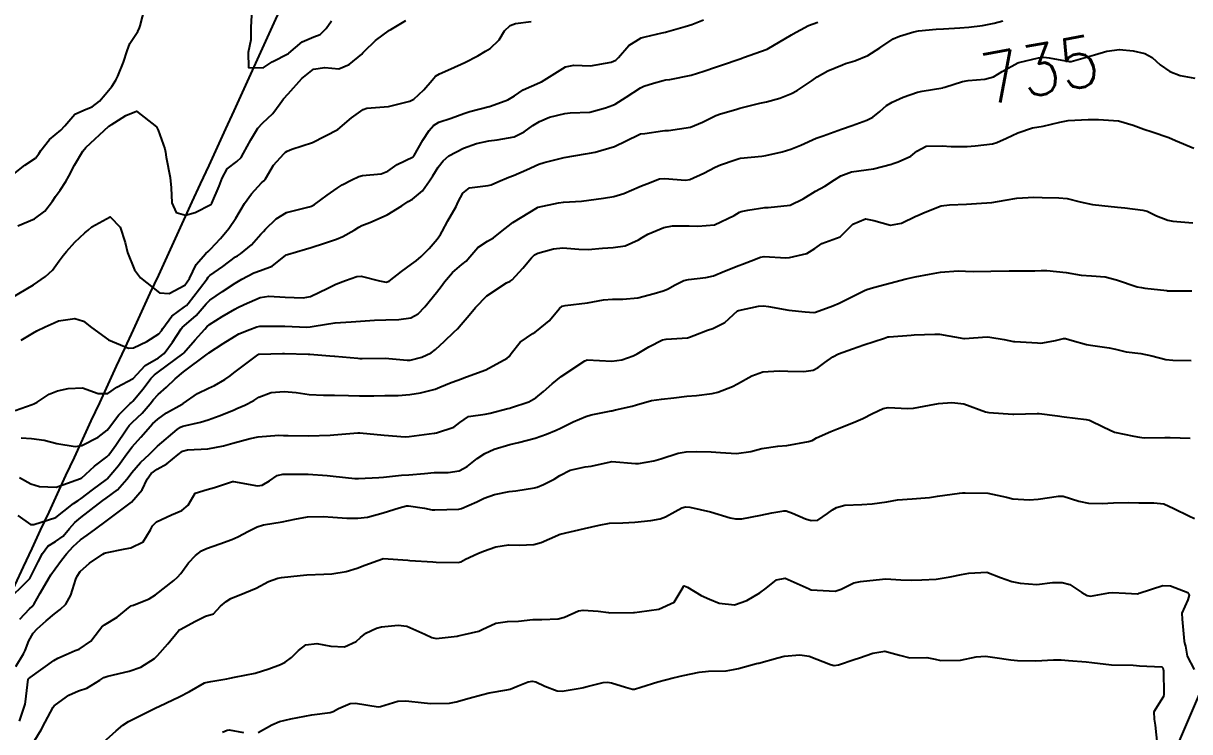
# Model space of a CAD drawing. Header units: metres. Extents: x 318500 to 325275, y 7408834 to 7428799.
# Drawn here: x 320068.9 to 320161.6, y 7411815.9 to 7411872.2 of the extents above; entities that cross this region are included whole.
import ezdxf
from ezdxf.enums import TextEntityAlignment as Align

# ---------------------------------------------------------------- set-up
doc = ezdxf.new("R2010")
doc.units = ezdxf.units.M
doc.header["$MEASUREMENT"] = 0
for name, color, linetype in [('Cotas', 45, 'Continuous'), ('Curvas de Nivel 1m', 11, 'Continuous'), ('Curvas de Nivel 5m', 15, 'Continuous'), ('Linha Férrea', 20, 'Continuous'), ('Vias Secundárias', 230, 'Continuous')]:
    doc.layers.add(name, color=color, linetype=linetype)
doc.styles.add('Style-STANDARD', font='STANDARD.shx')

msp = doc.modelspace()

# ---------------------------------------------------------------- linework, layer by layer
at = {"layer": 'Curvas de Nivel 1m', "flags": 128}
for points, elevation in [([(320068.006, 7411860.118), (320069.027, 7411860.938), (320069.871, 7411861.493), (320070.142, 7411861.821), (320070.296, 7411862.086), (320070.989, 7411862.979), (320071.896, 7411863.7), (320072.219, 7411864.065), (320072.996, 7411864.971), (320073.92, 7411865.377), (320074.388, 7411865.568), (320074.959, 7411866.025), (320075.409, 7411866.547), (320075.948, 7411867.186), (320076.277, 7411867.685), (320076.419, 7411868.005), (320076.865, 7411869.107), (320077.165, 7411869.998), (320077.383, 7411870.602), (320078.004, 7411871.559), (320078.157, 7411871.839), (320078.204, 7411871.987), (320078.578, 7411873.436)], 729), ([(320087.044, 7411872.845), (320086.976, 7411871.866), (320086.979, 7411870.881), (320086.777, 7411869.868), (320086.793, 7411868.692), (320087.968, 7411868.662), (320088.684, 7411869.132), (320089.98, 7411869.808), (320090.008, 7411869.83), (320091.078, 7411870.73), (320092, 7411871.134), (320092.486, 7411871.309), (320092.972, 7411871.786), (320093.398, 7411872.4)], 729), ([(320067.984, 7411850.378), (320069.733, 7411851.428), (320070.683, 7411852.076), (320071.221, 7411852.595), (320071.759, 7411853.338), (320072.072, 7411853.759), (320072.335, 7411854.062), (320073.013, 7411854.82), (320073.793, 7411855.55), (320074.068, 7411855.764), (320074.347, 7411856.032), (320075.808, 7411856.818), (320076.617, 7411856.002), (320076.996, 7411854.778), (320077.2, 7411853.989), (320077.749, 7411852.606), (320078.234, 7411851.975), (320079.728, 7411850.781), (320080.509, 7411850.729), (320081.735, 7411851.388), (320082.127, 7411851.924), (320082.646, 7411853.028), (320083.407, 7411853.905), (320083.6, 7411854.075), (320083.775, 7411854.255), (320084.583, 7411855.103), (320085.247, 7411855.888), (320085.808, 7411856.725), (320086.488, 7411857.87), (320087.051, 7411858.643), (320087.845, 7411859.515), (320088.019, 7411859.677), (320088.15, 7411859.847), (320088.777, 7411860.93), (320089.599, 7411861.833), (320089.751, 7411861.961), (320089.882, 7411862.05), (320090.255, 7411862.196), (320091.889, 7411862.736), (320093.9, 7411863.77), (320094.993, 7411864.68), (320095.924, 7411865.358), (320096.214, 7411865.458), (320097.928, 7411865.598), (320098.037, 7411865.61), (320098.444, 7411865.712), (320099.617, 7411866.013), (320099.937, 7411866.177), (320100.73, 7411866.9), (320101.39, 7411867.676), (320101.65, 7411867.986), (320101.965, 7411868.182), (320102.887, 7411868.574), (320103.975, 7411869.091), (320105.014, 7411869.624), (320105.625, 7411869.976), (320105.989, 7411870.209), (320106.706, 7411870.896), (320107.148, 7411871.599), (320107.586, 7411872.024), (320108.019, 7411872.181), (320109.257, 7411872.336)], 731), ([(320068.267, 7411841.442), (320069.607, 7411841.903), (320069.745, 7411841.951), (320070.011, 7411842.084), (320070.957, 7411842.733), (320071.624, 7411842.999), (320072.488, 7411843.19), (320073.628, 7411843.247), (320074.856, 7411842.787), (320075.622, 7411842.779), (320076.349, 7411843.279), (320077.64, 7411843.964), (320078.599, 7411845.022), (320079.657, 7411845.63), (320080.096, 7411845.953), (320080.759, 7411846.858), (320081.458, 7411847.933), (320081.563, 7411848.061), (320081.694, 7411848.173), (320082.638, 7411848.984), (320083.435, 7411849.904), (320083.723, 7411850.196), (320084.725, 7411850.895), (320085.737, 7411851.555), (320086.27, 7411851.872), (320087.229, 7411852.377), (320087.751, 7411852.569), (320088.687, 7411852.905), (320089.769, 7411853.767), (320089.799, 7411853.79), (320089.892, 7411853.819), (320091.337, 7411854.247), (320091.779, 7411854.38), (320092.847, 7411854.721), (320093.789, 7411855.04), (320094.3, 7411855.254), (320095.192, 7411855.756), (320095.557, 7411855.998), (320095.804, 7411856.133), (320096.431, 7411856.365), (320097.812, 7411856.968), (320098.973, 7411857.703), (320099.485, 7411858.035), (320099.828, 7411858.236), (320100.625, 7411858.895), (320101.186, 7411859.677), (320101.439, 7411860.092), (320101.866, 7411860.761), (320102.256, 7411861.282), (320102.708, 7411861.658), (320103.886, 7411862.284), (320104.924, 7411862.658), (320105.893, 7411862.869), (320106.557, 7411862.94), (320107.896, 7411863.187), (320108.704, 7411863.578), (320109.402, 7411864.073), (320109.913, 7411864.398), (320110.725, 7411864.741), (320111.923, 7411865.036), (320112.368, 7411865.08), (320113.925, 7411865.151), (320114.221, 7411865.211), (320115.172, 7411865.491), (320115.734, 7411865.682), (320115.934, 7411865.778), (320116.811, 7411866.335), (320117.954, 7411867.073), (320118.208, 7411867.196), (320118.98, 7411867.44), (320119.735, 7411867.66), (320119.963, 7411867.703), (320120.284, 7411867.746), (320121.967, 7411868.086), (320122.977, 7411868.387), (320123.981, 7411868.749), (320124.444, 7411868.904), (320125.789, 7411869.352), (320125.932, 7411869.409), (320125.991, 7411869.433), (320126.115, 7411869.472), (320127.998, 7411870.155), (320129.939, 7411871.291), (320129.981, 7411871.319), (320130.011, 7411871.34), (320131.276, 7411872.022), (320132.025, 7411872.299)], 733), ([(320068.733, 7411839.263), (320069.571, 7411839.217), (320070.574, 7411839.079), (320071.568, 7411838.825), (320073.028, 7411838.582), (320073.566, 7411838.655), (320074.856, 7411839.304), (320075.579, 7411839.87), (320075.694, 7411840.008), (320076.506, 7411841.086), (320077.414, 7411841.983), (320077.518, 7411842.075), (320077.613, 7411842.17), (320078.443, 7411843.157), (320079.041, 7411843.966), (320079.33, 7411844.276), (320079.645, 7411844.505), (320081.58, 7411845.931), (320081.617, 7411845.974), (320081.661, 7411846.029), (320082.554, 7411847.039), (320083.328, 7411847.905), (320083.503, 7411848.093), (320083.695, 7411848.256), (320084.702, 7411848.893), (320085.714, 7411849.495), (320085.964, 7411849.628), (320086.453, 7411849.869), (320087.726, 7411850.412), (320088.412, 7411850.525), (320089.726, 7411850.431), (320091.157, 7411850.374), (320091.727, 7411850.496), (320093.118, 7411851.163), (320093.737, 7411851.459), (320094.501, 7411851.759), (320095.416, 7411852.074), (320095.745, 7411852.097), (320097.197, 7411851.725), (320097.739, 7411851.642), (320097.989, 7411851.716), (320098.964, 7411852.49), (320099.761, 7411853.061), (320100.118, 7411853.331), (320100.527, 7411853.679), (320101.153, 7411854.296), (320101.791, 7411855.037), (320102.044, 7411855.419), (320102.185, 7411855.664), (320102.647, 7411856.496), (320103.288, 7411857.648), (320103.468, 7411858.002), (320103.836, 7411858.712), (320104.357, 7411859.117), (320105.846, 7411859.319), (320106.079, 7411859.375), (320106.617, 7411859.602), (320107.47, 7411859.979), (320107.858, 7411860.113), (320108.895, 7411860.544), (320109.872, 7411861.008), (320110.28, 7411861.147), (320111.88, 7411861.53), (320113.563, 7411861.834), (320113.884, 7411861.881), (320114.344, 7411861.962), (320115.889, 7411862.413), (320117.795, 7411863.348), (320117.9, 7411863.403), (320117.935, 7411863.414), (320118.278, 7411863.446), (320119.692, 7411863.643), (320119.904, 7411863.68), (320120.169, 7411863.691), (320121.908, 7411863.949), (320122.876, 7411864.347), (320123.923, 7411864.879), (320124.285, 7411865.008), (320125.517, 7411865.354), (320125.823, 7411865.46), (320125.932, 7411865.495), (320127.418, 7411865.847), (320127.94, 7411865.955), (320129.004, 7411866.245), (320129.95, 7411866.61), (320130.387, 7411866.852), (320131.029, 7411867.279), (320131.58, 7411867.659), (320131.97, 7411867.935), (320132.818, 7411868.417), (320133.985, 7411868.907), (320134.226, 7411868.997), (320134.969, 7411869.225), (320135.994, 7411869.65), (320136.943, 7411870.258), (320138.008, 7411870.957), (320138.516, 7411871.182), (320139.652, 7411871.529), (320140.017, 7411871.606), (320141.432, 7411871.725), (320142.019, 7411871.755), (320143.309, 7411871.829), (320144.022, 7411871.89), (320145.098, 7411872.02), (320146.027, 7411872.196), (320146.716, 7411872.383)], 734), ([(320068.751, 7411847.027), (320069.682, 7411847.578), (320070, 7411847.77), (320070.662, 7411848.075), (320071.357, 7411848.403), (320071.697, 7411848.555), (320072.994, 7411848.754), (320073.697, 7411848.522), (320074.336, 7411848.03), (320075.676, 7411847.048), (320077.26, 7411846.393), (320077.667, 7411846.417), (320078.724, 7411846.919), (320079.684, 7411847.531), (320079.882, 7411847.762), (320079.997, 7411847.955), (320080.713, 7411848.936), (320081.716, 7411849.665), (320081.866, 7411849.78), (320081.997, 7411849.926), (320082.908, 7411851.088), (320083.516, 7411851.903), (320083.607, 7411852.037), (320083.744, 7411852.168), (320084.763, 7411852.882), (320085.766, 7411853.636), (320085.916, 7411853.729), (320086.162, 7411853.874), (320087.054, 7411854.588), (320087.794, 7411855.435), (320087.983, 7411855.662), (320088.163, 7411855.846), (320088.991, 7411856.656), (320089.813, 7411857.153), (320091.624, 7411857.609), (320091.819, 7411857.666), (320092.057, 7411857.796), (320093.065, 7411858.548), (320093.84, 7411859.104), (320094.251, 7411859.359), (320095.001, 7411859.758), (320095.568, 7411860.039), (320095.855, 7411860.113), (320097.349, 7411860.236), (320097.861, 7411860.445), (320098.61, 7411860.967), (320099.879, 7411861.6), (320099.924, 7411861.645), (320099.954, 7411861.689), (320100.649, 7411862.926), (320101.157, 7411863.677), (320101.501, 7411864.079), (320101.91, 7411864.35), (320102.901, 7411864.67), (320103.921, 7411865.031), (320104.372, 7411865.185), (320105.93, 7411865.578), (320105.954, 7411865.586), (320106.037, 7411865.609), (320107.416, 7411866.117), (320107.943, 7411866.436), (320108.625, 7411866.904), (320109.959, 7411867.496), (320110.001, 7411867.518), (320110.067, 7411867.558), (320111.972, 7411868.741), (320112.634, 7411868.863), (320113.973, 7411868.821), (320115.609, 7411869.119), (320115.978, 7411869.281), (320116.198, 7411869.477), (320117.029, 7411870.43), (320118.004, 7411871.039), (320118.319, 7411871.133), (320119.665, 7411871.433), (320119.941, 7411871.501), (320120.011, 7411871.521), (320121.492, 7411871.934), (320122.021, 7411872.108), (320122.945, 7411872.468)], 732), ([(320068.466, 7411833.081), (320069.483, 7411832.386), (320069.761, 7411832.364), (320071.489, 7411832.942), (320072.122, 7411833.425), (320072.899, 7411834.046), (320073.264, 7411834.282), (320073.506, 7411834.455), (320074.401, 7411835.142), (320075.529, 7411835.962), (320075.555, 7411835.984), (320075.581, 7411836.009), (320076.475, 7411837.068), (320077.148, 7411837.986), (320077.566, 7411838.538), (320078.243, 7411839.304), (320078.835, 7411839.967), (320079.188, 7411840.362), (320079.592, 7411840.759), (320080.287, 7411841.262), (320081.538, 7411841.931), (320081.582, 7411841.959), (320081.611, 7411841.984), (320082.748, 7411842.789), (320083.63, 7411843.216), (320084.105, 7411843.423), (320084.916, 7411843.887), (320085.338, 7411844.188), (320085.646, 7411844.43), (320087.531, 7411845.852), (320087.613, 7411845.898), (320087.661, 7411845.91), (320089.514, 7411845.97), (320089.662, 7411845.968), (320091.551, 7411845.912), (320091.662, 7411845.905), (320093.265, 7411845.776), (320093.631, 7411845.742), (320093.66, 7411845.739), (320095.499, 7411845.583), (320095.658, 7411845.572), (320095.821, 7411845.576), (320097.659, 7411845.589), (320099.394, 7411845.431), (320099.658, 7411845.444), (320100.568, 7411845.676), (320101.319, 7411846.011), (320101.669, 7411846.274), (320102.381, 7411846.952), (320103.125, 7411847.646), (320103.41, 7411847.927), (320103.699, 7411848.264), (320104.32, 7411849.021), (320104.836, 7411849.623), (320105.729, 7411850.547), (320107.285, 7411851.587), (320107.602, 7411851.722), (320107.744, 7411851.814), (320108.595, 7411852.734), (320109.279, 7411853.565), (320109.531, 7411853.805), (320109.776, 7411853.931), (320111.041, 7411854.282), (320111.782, 7411854.357), (320113.04, 7411854.252), (320113.781, 7411854.235), (320114.931, 7411854.341), (320115.783, 7411854.378), (320116.733, 7411854.519), (320117.793, 7411855), (320118.066, 7411855.176), (320118.529, 7411855.439), (320119.805, 7411855.967), (320120.489, 7411856.095), (320121.807, 7411856.108), (320122.485, 7411856.068), (320123.808, 7411856.184), (320125.387, 7411856.926), (320125.818, 7411857.194), (320125.93, 7411857.237), (320126.472, 7411857.34), (320127.832, 7411857.557), (320128.089, 7411857.573), (320129.834, 7411857.738), (320130.865, 7411858.255), (320131.846, 7411858.851), (320132.581, 7411859.259), (320133.347, 7411859.758), (320133.863, 7411860.087), (320134.7, 7411860.395), (320135.87, 7411860.551), (320136.44, 7411860.636), (320137.877, 7411861.011), (320138.013, 7411861.053), (320138.419, 7411861.182), (320139.413, 7411861.641), (320139.893, 7411862.029), (320140.623, 7411862.425), (320141.9, 7411862.453), (320142.618, 7411862.404), (320143.9, 7411862.418), (320144.534, 7411862.467), (320145.903, 7411862.627), (320146.26, 7411862.72), (320147.018, 7411863.063), (320147.915, 7411863.508), (320149.076, 7411863.881), (320149.92, 7411864.037), (320151.25, 7411864.337), (320151.925, 7411864.465), (320153.499, 7411864.55), (320153.926, 7411864.555), (320154.326, 7411864.566), (320155.925, 7411864.437), (320157.086, 7411864.097), (320157.919, 7411863.787), (320158.583, 7411863.577), (320159.912, 7411863.133), (320160.435, 7411862.885), (320161.901, 7411862.287)], 736), ([(320067.444, 7411826.119), (320069.42, 7411828.09), (320070.101, 7411829.419), (320070.436, 7411830.075), (320070.865, 7411830.663), (320071.464, 7411831.024), (320072.068, 7411831.457), (320072.584, 7411832.049), (320073.001, 7411832.528), (320073.489, 7411832.931), (320074.893, 7411834.019), (320075.228, 7411834.29), (320075.507, 7411834.479), (320076.393, 7411835.12), (320077.148, 7411835.986), (320077.31, 7411836.206), (320077.538, 7411836.514), (320078.211, 7411837.312), (320078.928, 7411837.966), (320079.248, 7411838.278), (320079.566, 7411838.602), (320081.128, 7411839.937), (320081.393, 7411840.122), (320081.584, 7411840.195), (320082.982, 7411840.516), (320083.592, 7411840.704), (320084.471, 7411841.017), (320085.604, 7411841.472), (320085.883, 7411841.599), (320086.522, 7411841.866), (320087.23, 7411842.241), (320087.62, 7411842.489), (320088.596, 7411842.865), (320089.627, 7411842.947), (320090.581, 7411842.855), (320091.623, 7411842.699), (320092.764, 7411842.642), (320093.623, 7411842.658), (320094.747, 7411842.629), (320095.623, 7411842.594), (320096.753, 7411842.599), (320097.623, 7411842.616), (320098.692, 7411842.635), (320099.625, 7411842.699), (320100.477, 7411842.827), (320101.632, 7411843.135), (320102.006, 7411843.285), (320102.897, 7411843.647), (320103.436, 7411843.848), (320103.643, 7411843.929), (320104.115, 7411844.103), (320105.651, 7411844.67), (320107.351, 7411845.585), (320107.517, 7411845.727), (320107.666, 7411845.968), (320108.389, 7411846.863), (320109.388, 7411847.563), (320109.584, 7411847.669), (320109.693, 7411847.734), (320110.682, 7411848.569), (320111.521, 7411849.533), (320111.722, 7411849.711), (320111.962, 7411849.766), (320113.725, 7411849.976), (320114.999, 7411850.216), (320115.728, 7411850.283), (320116.529, 7411850.269), (320117.729, 7411850.374), (320119.026, 7411850.723), (320119.735, 7411850.949), (320120.076, 7411851.077), (320120.687, 7411851.411), (320121.38, 7411851.769), (320121.747, 7411851.855), (320123.134, 7411851.995), (320123.752, 7411852.144), (320124.613, 7411852.502), (320125.764, 7411852.966), (320126.038, 7411853.065), (320126.73, 7411853.33), (320127.481, 7411853.616), (320127.775, 7411853.66), (320129.496, 7411853.572), (320129.774, 7411853.584), (320131.143, 7411853.906), (320131.786, 7411854.298), (320132.356, 7411854.69), (320133.8, 7411855.24), (320134.812, 7411856.228), (320135.822, 7411856.658), (320136.479, 7411856.541), (320137.815, 7411856.149), (320138.681, 7411856.307), (320139.826, 7411856.863), (320140.027, 7411856.957), (320140.432, 7411857.151), (320141.836, 7411857.697), (320142.486, 7411857.773), (320143.837, 7411857.837), (320144.639, 7411857.893), (320145.839, 7411857.966), (320146.921, 7411858.144), (320147.843, 7411858.309), (320149.179, 7411858.373), (320149.843, 7411858.355), (320151.168, 7411858.332), (320151.843, 7411858.266), (320152.873, 7411858.017), (320153.838, 7411857.802), (320154.602, 7411857.727), (320155.837, 7411857.602), (320156.429, 7411857.527), (320157.834, 7411857.361), (320158.186, 7411857.267), (320158.939, 7411856.903), (320159.825, 7411856.563), (320160.228, 7411856.48), (320161.822, 7411856.351)], 737), ([(320068.631, 7411824.851), (320069.394, 7411825.685), (320069.615, 7411825.869), (320069.78, 7411826.084), (320070.248, 7411826.917), (320070.915, 7411828.068), (320071.106, 7411828.383), (320071.432, 7411828.854), (320071.956, 7411829.541), (320072.346, 7411830.051), (320072.876, 7411830.629), (320073.467, 7411831.151), (320073.987, 7411831.517), (320074.68, 7411832.022), (320075.486, 7411832.647), (320077.305, 7411833.983), (320077.412, 7411834.07), (320077.503, 7411834.15), (320078.353, 7411835.136), (320078.761, 7411835.968), (320079.069, 7411836.433), (320079.542, 7411836.768), (320080.308, 7411837.189), (320081.203, 7411837.935), (320081.563, 7411838.202), (320081.945, 7411838.305), (320083.565, 7411838.398), (320084.821, 7411838.634), (320085.57, 7411838.832), (320086.932, 7411839.218), (320087.575, 7411839.352), (320089.216, 7411839.465), (320089.576, 7411839.459), (320089.957, 7411839.435), (320091.576, 7411839.419), (320093.285, 7411839.483), (320093.577, 7411839.499), (320095.499, 7411839.661), (320095.579, 7411839.664), (320095.659, 7411839.659), (320097.578, 7411839.472), (320099.235, 7411839.353), (320099.577, 7411839.367), (320101.542, 7411839.623), (320101.58, 7411839.628), (320101.607, 7411839.633), (320101.738, 7411839.658), (320103.126, 7411840.105), (320103.593, 7411840.482), (320104.274, 7411840.956), (320105.603, 7411841.148), (320105.997, 7411841.211), (320107.396, 7411841.583), (320107.562, 7411841.63), (320107.611, 7411841.644), (320109.063, 7411842.121), (320109.623, 7411842.436), (320110.241, 7411842.94), (320110.922, 7411843.541), (320111.646, 7411844.138), (320113.527, 7411845.37), (320113.659, 7411845.445), (320113.706, 7411845.453), (320115.659, 7411845.366), (320116.46, 7411845.468), (320117.35, 7411845.769), (320117.667, 7411845.927), (320118.608, 7411846.504), (320119.684, 7411847.041), (320119.992, 7411847.11), (320121.687, 7411847.221), (320121.835, 7411847.251), (320122.173, 7411847.393), (320123.262, 7411847.811), (320123.699, 7411847.954), (320124.644, 7411848.418), (320125.636, 7411849.341), (320125.72, 7411849.389), (320127.328, 7411849.72), (320127.724, 7411849.754), (320128.121, 7411849.709), (320129.722, 7411849.417), (320131.023, 7411849.27), (320131.719, 7411849.226), (320131.748, 7411849.231), (320131.838, 7411849.259), (320133.226, 7411849.747), (320133.731, 7411849.968), (320134.566, 7411850.399), (320135.747, 7411850.98), (320135.912, 7411851.043), (320136.452, 7411851.199), (320137.754, 7411851.559), (320139.034, 7411851.89), (320139.759, 7411852.053), (320140.898, 7411852.279), (320141.763, 7411852.429), (320143.184, 7411852.528), (320143.764, 7411852.494), (320144.39, 7411852.467), (320145.764, 7411852.511), (320147.239, 7411852.532), (320147.765, 7411852.525), (320149.274, 7411852.536), (320149.765, 7411852.556), (320150.222, 7411852.559), (320151.764, 7411852.399), (320152.957, 7411852.178), (320153.762, 7411852.13), (320154.864, 7411852.056), (320155.759, 7411851.805), (320157.407, 7411851.27), (320157.753, 7411851.196), (320157.993, 7411851.157), (320159.751, 7411850.959), (320159.815, 7411850.953), (320161.751, 7411850.932)], 738), ([(320068.327, 7411821.102), (320068.927, 7411822.096), (320069.06, 7411822.379), (320069.356, 7411823.14), (320069.697, 7411823.754), (320070.013, 7411824.08), (320070.737, 7411824.713), (320071.388, 7411825.279), (320071.835, 7411825.614), (320072.284, 7411826.051), (320072.681, 7411826.773), (320073.075, 7411828.043), (320073.181, 7411828.285), (320073.429, 7411828.637), (320074.163, 7411829.305), (320075.225, 7411830.013), (320075.371, 7411830.091), (320075.452, 7411830.119), (320077.006, 7411830.438), (320077.458, 7411830.535), (320078.432, 7411831.004), (320079.029, 7411831.965), (320079.182, 7411832.264), (320079.486, 7411832.588), (320080.684, 7411833.134), (320081.496, 7411833.484), (320081.997, 7411833.923), (320082.556, 7411834.872), (320083.519, 7411835.169), (320084.093, 7411835.323), (320085.529, 7411835.801), (320085.61, 7411835.798), (320087.524, 7411835.457), (320087.879, 7411835.491), (320088.462, 7411835.836), (320089.086, 7411836.277), (320089.538, 7411836.364), (320090.96, 7411836.384), (320091.539, 7411836.371), (320093.046, 7411836.268), (320093.537, 7411836.223), (320095.245, 7411836.034), (320095.534, 7411836.029), (320097.158, 7411836.101), (320097.536, 7411836.127), (320098.951, 7411836.287), (320099.54, 7411836.328), (320100.791, 7411836.421), (320101.543, 7411836.496), (320102.677, 7411836.515), (320103.545, 7411836.633), (320104.186, 7411836.995), (320104.958, 7411837.619), (320105.564, 7411838.016), (320106.323, 7411838.354), (320107.571, 7411838.73), (320108.262, 7411838.884), (320109.577, 7411839.231), (320110.478, 7411839.547), (320111.251, 7411839.869), (320111.587, 7411840.03), (320112.587, 7411840.523), (320113.602, 7411840.956), (320114.016, 7411841.083), (320115.609, 7411841.405), (320115.673, 7411841.415), (320115.948, 7411841.475), (320117.287, 7411841.783), (320117.616, 7411841.882), (320118.818, 7411842.237), (320119.624, 7411842.342), (320120.592, 7411842.444), (320121.628, 7411842.569), (320122.394, 7411842.623), (320123.631, 7411842.783), (320124.095, 7411842.901), (320125.262, 7411843.346), (320125.642, 7411843.548), (320126.782, 7411844.196), (320127.652, 7411844.497), (320128.945, 7411844.593), (320129.653, 7411844.561), (320130.91, 7411844.529), (320131.654, 7411844.629), (320132.069, 7411844.843), (320132.575, 7411845.251), (320133.209, 7411845.703), (320133.67, 7411845.929), (320134.778, 7411846.325), (320135.684, 7411846.644), (320137.32, 7411847.186), (320137.596, 7411847.277), (320137.692, 7411847.298), (320139.437, 7411847.419), (320139.694, 7411847.438), (320141.324, 7411847.507), (320141.695, 7411847.487), (320143.626, 7411847.166), (320143.691, 7411847.162), (320145.487, 7411847.288), (320145.693, 7411847.274), (320146.836, 7411847.063), (320147.562, 7411846.925), (320147.689, 7411846.91), (320149.468, 7411846.804), (320149.688, 7411846.796), (320149.895, 7411846.811), (320150.92, 7411847.008), (320151.548, 7411847.146), (320151.692, 7411847.143), (320152.237, 7411846.992), (320153.379, 7411846.667), (320153.686, 7411846.613), (320155.16, 7411846.423), (320155.684, 7411846.296), (320156.513, 7411846.1), (320157.68, 7411845.961), (320158.549, 7411845.778), (320159.676, 7411845.498), (320160.218, 7411845.424), (320161.675, 7411845.41)], 739), ([(320069.242, 7411814.284), (320070.339, 7411816.074), (320070.661, 7411816.678), (320071.287, 7411817.854), (320071.371, 7411817.977), (320071.461, 7411818.058), (320072.523, 7411818.826), (320073.307, 7411819.15), (320073.969, 7411819.371), (320074.995, 7411820.015), (320075.322, 7411820.209), (320075.638, 7411820.32), (320077.327, 7411820.72), (320078.252, 7411821.05), (320079.338, 7411821.73), (320079.587, 7411821.956), (320080.4, 7411822.898), (320081.235, 7411823.932), (320081.303, 7411823.999), (320081.372, 7411824.045), (320082.589, 7411824.705), (320083.388, 7411825.085), (320084.012, 7411825.272), (320084.591, 7411825.888), (320085.027, 7411826.26), (320085.406, 7411826.495), (320086.502, 7411826.954), (320087.415, 7411827.311), (320088.382, 7411827.836), (320089.126, 7411828.123), (320089.425, 7411828.177), (320090.917, 7411828.316), (320091.429, 7411828.373), (320092.788, 7411828.421), (320093.43, 7411828.453), (320094.554, 7411828.632), (320095.437, 7411828.899), (320096.035, 7411829.14), (320097.449, 7411829.661), (320097.502, 7411829.667), (320099.448, 7411829.54), (320099.606, 7411829.529), (320101.446, 7411829.413), (320101.714, 7411829.389), (320103.446, 7411829.345), (320103.662, 7411829.422), (320104.049, 7411829.631), (320105.008, 7411830.066), (320105.46, 7411830.262), (320106.452, 7411830.609), (320107.468, 7411830.759), (320108.293, 7411830.746), (320109.468, 7411830.791), (320110.064, 7411830.958), (320111.367, 7411831.532), (320111.481, 7411831.582), (320111.561, 7411831.609), (320113.486, 7411832.052), (320114.659, 7411832.317), (320115.49, 7411832.47), (320116.543, 7411832.516), (320117.491, 7411832.56), (320118.751, 7411832.69), (320119.494, 7411832.84), (320119.918, 7411832.994), (320120.689, 7411833.408), (320121.213, 7411833.694), (320121.506, 7411833.771), (320121.852, 7411833.742), (320123.5, 7411833.37), (320125.066, 7411832.917), (320125.495, 7411832.824), (320126.005, 7411832.825), (320127.498, 7411833.13), (320128.376, 7411833.307), (320129.323, 7411833.472), (320129.503, 7411833.464), (320130.017, 7411833.282), (320131.061, 7411832.832), (320131.494, 7411832.695), (320132.023, 7411832.727), (320132.799, 7411833.247), (320133.198, 7411833.55), (320133.507, 7411833.727), (320134.183, 7411833.903), (320135.518, 7411833.973), (320136.338, 7411834.018), (320137.52, 7411834.19), (320138.353, 7411834.341), (320139.523, 7411834.419), (320140.906, 7411834.522), (320141.525, 7411834.618), (320143.295, 7411834.871), (320143.528, 7411834.893), (320143.721, 7411834.906), (320145.528, 7411834.871), (320147.011, 7411834.544), (320147.524, 7411834.424), (320148.824, 7411834.331), (320149.524, 7411834.381), (320151.151, 7411834.628), (320151.526, 7411834.615), (320152.771, 7411834.23), (320153.521, 7411834.073), (320154.621, 7411834.053), (320155.522, 7411834.094), (320156.715, 7411834.121), (320157.522, 7411834.089), (320158.717, 7411834.097), (320159.521, 7411834.012), (320160.301, 7411833.661), (320161.512, 7411833.074), (320161.949, 7411832.856)], 741), ([(320075.25, 7411815.044), (320076.297, 7411815.994), (320076.814, 7411816.44), (320077.271, 7411816.721), (320078.108, 7411817.142), (320079.287, 7411817.739), (320079.435, 7411817.81), (320079.733, 7411817.953), (320080.787, 7411818.448), (320081.301, 7411818.693), (320082.129, 7411819.096), (320083.318, 7411819.786), (320083.402, 7411819.816), (320083.812, 7411819.895), (320085.079, 7411820.126), (320085.323, 7411820.175), (320085.703, 7411820.253), (320087.327, 7411820.571), (320088.406, 7411820.909), (320089.334, 7411821.258), (320089.718, 7411821.435), (320090.21, 7411821.811), (320090.778, 7411822.376), (320091.355, 7411822.82), (320092.22, 7411822.924), (320093.354, 7411822.707), (320094.439, 7411822.669), (320095.36, 7411823.094), (320095.695, 7411823.407), (320096.135, 7411823.732), (320096.968, 7411824.132), (320097.378, 7411824.245), (320098.703, 7411824.377), (320099.379, 7411824.3), (320100.806, 7411823.668), (320101.366, 7411823.4), (320101.699, 7411823.322), (320103.368, 7411823.516), (320103.469, 7411823.538), (320103.938, 7411823.631), (320105.093, 7411823.895), (320105.376, 7411824.022), (320106.449, 7411824.529), (320107.386, 7411824.657), (320108.253, 7411824.705), (320109.389, 7411824.818), (320110.106, 7411824.832), (320111.39, 7411824.88), (320111.898, 7411825.016), (320113.021, 7411825.506), (320113.401, 7411825.576), (320114.577, 7411825.488), (320115.398, 7411825.373), (320115.511, 7411825.366), (320117.399, 7411825.389), (320117.454, 7411825.395), (320117.858, 7411825.443), (320119.402, 7411825.651), (320120.604, 7411826.212), (320121.334, 7411827.401), (320121.355, 7411827.466), (320121.422, 7411827.514), (320121.67, 7411827.396), (320122.76, 7411826.726), (320123.411, 7411826.444), (320124.188, 7411826.138), (320125.407, 7411825.996), (320126.389, 7411826.351), (320127.416, 7411826.948), (320127.922, 7411827.312), (320128.739, 7411827.992), (320129.433, 7411828.123), (320131.338, 7411827.261), (320131.392, 7411827.233), (320131.42, 7411827.218), (320131.501, 7411827.177), (320133.418, 7411827.068), (320133.891, 7411827.233), (320134.897, 7411827.749), (320135.429, 7411827.843), (320136.152, 7411827.92), (320137.439, 7411828.058), (320138.626, 7411827.98), (320139.438, 7411827.942), (320140.284, 7411827.993), (320141.439, 7411828.037), (320142.552, 7411828.225), (320143.443, 7411828.4), (320144.031, 7411828.507), (320145.445, 7411828.583), (320146.535, 7411828.157), (320147.438, 7411827.845), (320148.108, 7411827.711), (320149.436, 7411827.622), (320150.677, 7411827.768), (320151.438, 7411827.762), (320152.053, 7411827.607), (320152.989, 7411826.977), (320153.426, 7411826.735), (320153.699, 7411826.693), (320155.152, 7411826.944), (320155.43, 7411826.973), (320156.468, 7411826.93), (320157.429, 7411826.866), (320157.474, 7411826.875), (320157.564, 7411826.918), (320159.437, 7411827.543), (320160.053, 7411827.497), (320161.431, 7411826.97), (320161.507, 7411826.859), (320161.519, 7411826.769), (320161.423, 7411826.391), (320160.951, 7411825.323), (320160.961, 7411824.867), (320161.128, 7411823.109), (320161.189, 7411822.863), (320161.224, 7411822.718), (320161.361, 7411821.928), (320161.928, 7411820.854)], 742), ([(320087.566, 7411815.845), (320088.644, 7411816.455), (320089.273, 7411816.712), (320090.162, 7411816.926), (320091.28, 7411817.152), (320091.826, 7411817.247), (320093.285, 7411817.45), (320093.529, 7411817.524), (320093.948, 7411817.76), (320094.882, 7411818.16), (320095.297, 7411818.185), (320097.111, 7411817.903), (320097.293, 7411817.907), (320098.668, 7411818.331), (320099.3, 7411818.36), (320100.767, 7411818.199), (320101.297, 7411818.152), (320102.768, 7411818.175), (320103.3, 7411818.281), (320104.343, 7411818.586), (320105.308, 7411818.834), (320105.915, 7411818.997), (320107.315, 7411819.24), (320107.595, 7411819.298), (320108.218, 7411819.571), (320109.009, 7411819.877), (320109.324, 7411819.921), (320109.634, 7411819.866), (320110.347, 7411819.545), (320111.314, 7411819.153), (320111.714, 7411819.124), (320113.318, 7411819.393), (320113.405, 7411819.413), (320113.717, 7411819.496), (320114.981, 7411819.826), (320115.324, 7411819.849), (320115.637, 7411819.789), (320116.753, 7411819.459), (320117.318, 7411819.297), (320117.478, 7411819.287), (320117.982, 7411819.44), (320119.325, 7411819.87), (320120.531, 7411820.205), (320121.33, 7411820.387), (320122.605, 7411820.653), (320123.334, 7411820.725), (320124.743, 7411820.757), (320125.335, 7411820.846), (320125.735, 7411820.937), (320127.162, 7411821.322), (320127.302, 7411821.359), (320127.341, 7411821.37), (320128.86, 7411821.784), (320129.349, 7411821.906), (320130.602, 7411822.02), (320131.35, 7411821.908), (320133.035, 7411821.243), (320133.339, 7411821.166), (320133.681, 7411821.235), (320134.917, 7411821.646), (320135.349, 7411821.782), (320136.397, 7411822.151), (320137.357, 7411822.309), (320138.527, 7411821.994), (320139.349, 7411821.788), (320140.691, 7411821.799), (320141.348, 7411821.67), (320141.806, 7411821.582), (320143.355, 7411821.59), (320144.595, 7411821.851), (320145.358, 7411821.927), (320146.1, 7411821.811), (320147.356, 7411821.617), (320147.891, 7411821.578), (320149.355, 7411821.535), (320150.739, 7411821.623), (320151.356, 7411821.618), (320151.935, 7411821.57), (320153.355, 7411821.455), (320153.793, 7411821.402), (320155.353, 7411821.231), (320157.077, 7411821.198), (320157.353, 7411821.178), (320157.587, 7411821.151), (320159.352, 7411821.059), (320159.443, 7411820.981), (320159.468, 7411820.888), (320159.476, 7411820.761), (320159.504, 7411818.887), (320159.486, 7411818.719), (320159.313, 7411818.418), (320158.709, 7411817.489), (320158.746, 7411816.898), (320158.823, 7411816.434), (320158.975, 7411814.894)], 743), ([(320084.733, 7411815.885), (320085.099, 7411816.046), (320085.263, 7411816.057), (320086.404, 7411815.863)], 743)]:
    msp.add_lwpolyline(points, dxfattribs=dict(at, elevation=elevation))
at = {"layer": 'Curvas de Nivel 5m', "flags": 128}
for points, elevation in [([(320068.481, 7411856.11), (320069.806, 7411856.675), (320070.616, 7411857.278), (320071.24, 7411858.076), (320071.472, 7411858.427), (320071.833, 7411858.947), (320072.283, 7411859.623), (320072.526, 7411860.06), (320072.991, 7411860.925), (320073.65, 7411862.043), (320073.883, 7411862.332), (320075.712, 7411864.013), (320075.824, 7411864.088), (320075.902, 7411864.124), (320077.051, 7411864.86), (320077.918, 7411865.211), (320079.488, 7411863.966), (320079.634, 7411863.701), (320079.89, 7411862.969), (320080.145, 7411862.218), (320080.197, 7411861.955), (320080.272, 7411861.556), (320080.585, 7411859.949), (320080.661, 7411859.125), (320080.72, 7411857.946), (320081.05, 7411857.179), (320081.81, 7411856.95), (320082.577, 7411857.158), (320083.819, 7411857.798), (320083.902, 7411857.909), (320084.471, 7411859.27), (320084.714, 7411859.897), (320085.115, 7411860.637), (320085.87, 7411861.231), (320086.207, 7411861.543), (320086.396, 7411861.872), (320086.977, 7411862.95), (320087.539, 7411863.855), (320087.906, 7411864.265), (320088.732, 7411865.028), (320089.328, 7411865.836), (320089.575, 7411866.194), (320089.942, 7411866.604), (320091.047, 7411867.814), (320091.968, 7411868.566), (320092.865, 7411868.682), (320093.968, 7411868.591), (320094.803, 7411868.93), (320095.815, 7411869.752), (320095.893, 7411869.839), (320095.983, 7411869.959), (320096.889, 7411870.845), (320098.009, 7411871.658), (320098.046, 7411871.683), (320098.117, 7411871.718), (320099.305, 7411872.416)], 730), ([(320068.6, 7411836.104), (320069.523, 7411835.612), (320070.199, 7411835.401), (320071.519, 7411835.352), (320072.057, 7411835.52), (320073.459, 7411836.041), (320073.512, 7411836.059), (320073.53, 7411836.071), (320074.565, 7411837.005), (320075.556, 7411837.742), (320075.693, 7411837.873), (320075.792, 7411838.007), (320076.256, 7411838.689), (320077.131, 7411839.987), (320077.327, 7411840.241), (320077.588, 7411840.495), (320078.345, 7411841.226), (320078.987, 7411841.966), (320079.262, 7411842.317), (320079.621, 7411842.702), (320080.29, 7411843.29), (320080.973, 7411843.94), (320081.646, 7411844.503), (320083.532, 7411845.902), (320083.597, 7411845.965), (320083.662, 7411846.021), (320084.796, 7411846.766), (320085.682, 7411847.325), (320086.044, 7411847.515), (320086.896, 7411847.862), (320087.458, 7411848.089), (320087.694, 7411848.146), (320089.374, 7411848.145), (320089.695, 7411848.135), (320091.432, 7411848.064), (320091.694, 7411848.076), (320093.167, 7411848.309), (320093.699, 7411848.398), (320094.961, 7411848.491), (320095.702, 7411848.535), (320096.824, 7411848.607), (320097.704, 7411848.63), (320098.744, 7411848.665), (320099.707, 7411848.807), (320100.278, 7411849.115), (320100.799, 7411849.674), (320101.731, 7411850.802), (320102.115, 7411851.277), (320102.375, 7411851.654), (320103, 7411852.399), (320103.761, 7411853.046), (320104.099, 7411853.301), (320104.389, 7411853.631), (320105.016, 7411854.387), (320105.789, 7411854.898), (320106.252, 7411855.144), (320106.828, 7411855.595), (320107.808, 7411856.377), (320109.754, 7411857.561), (320109.798, 7411857.582), (320109.82, 7411857.588), (320111.42, 7411857.942), (320111.827, 7411857.999), (320113.268, 7411858.076), (320113.829, 7411858.139), (320115.013, 7411858.311), (320115.834, 7411858.437), (320116.619, 7411858.688), (320117.846, 7411859.212), (320118.016, 7411859.28), (320118.434, 7411859.444), (320119.458, 7411859.831), (320119.857, 7411859.875), (320121.522, 7411859.738), (320121.856, 7411859.783), (320122.966, 7411860.281), (320123.871, 7411860.756), (320124.298, 7411860.941), (320125.475, 7411861.354), (320125.779, 7411861.453), (320125.882, 7411861.474), (320127.57, 7411861.64), (320127.886, 7411861.688), (320129.198, 7411861.993), (320129.894, 7411862.192), (320130.675, 7411862.505), (320131.907, 7411863.077), (320132.048, 7411863.128), (320132.442, 7411863.262), (320133.915, 7411863.784), (320134.758, 7411864.067), (320135.923, 7411864.491), (320136.388, 7411864.742), (320136.954, 7411865.2), (320137.475, 7411865.657), (320137.941, 7411865.935), (320138.803, 7411866.321), (320139.953, 7411866.725), (320140.305, 7411866.805), (320141.959, 7411867.083), (320141.998, 7411867.091), (320142.109, 7411867.129), (320143.512, 7411867.569), (320143.968, 7411867.648), (320145.307, 7411867.752), (320145.973, 7411867.958), (320146.674, 7411868.375), (320147.91, 7411869.051), (320147.99, 7411869.079), (320149.57, 7411869.459), (320149.995, 7411869.502), (320150.419, 7411869.449), (320151.992, 7411869.152), (320152.155, 7411869.161), (320153.997, 7411869.69), (320154.975, 7411869.985), (320156.002, 7411870.127), (320157.084, 7411870.017), (320157.999, 7411869.79), (320158.578, 7411869.493), (320159.219, 7411868.902), (320159.982, 7411868.365), (320160.807, 7411868.052), (320161.975, 7411867.847)], 735), ([(320068.62, 7411816.75), (320069.051, 7411818.094), (320069.09, 7411818.296), (320069.31, 7411820.09), (320069.32, 7411820.112), (320069.457, 7411820.224), (320071.335, 7411821.566), (320071.648, 7411821.746), (320072.323, 7411822.05), (320073.032, 7411822.356), (320073.347, 7411822.483), (320074.276, 7411823.107), (320074.973, 7411824.016), (320075.139, 7411824.248), (320075.376, 7411824.418), (320076.36, 7411825.021), (320077.398, 7411825.874), (320077.466, 7411825.912), (320077.661, 7411825.977), (320078.903, 7411826.467), (320079.408, 7411826.787), (320080.874, 7411827.938), (320081.172, 7411828.186), (320081.428, 7411828.488), (320082.029, 7411829.333), (320082.588, 7411829.913), (320083.08, 7411830.282), (320083.458, 7411830.465), (320084.524, 7411830.829), (320085.469, 7411831.177), (320085.959, 7411831.387), (320086.799, 7411831.86), (320087.483, 7411832.193), (320087.983, 7411832.341), (320089.488, 7411832.578), (320090.48, 7411832.801), (320091.492, 7411832.996), (320092.73, 7411833.019), (320093.492, 7411832.962), (320094.623, 7411832.884), (320095.491, 7411832.868), (320096.264, 7411832.961), (320097.496, 7411833.299), (320098.766, 7411833.701), (320099.342, 7411833.853), (320099.503, 7411833.861), (320100.797, 7411833.671), (320101.387, 7411833.55), (320101.499, 7411833.542), (320101.611, 7411833.547), (320103.499, 7411833.583), (320103.736, 7411833.636), (320104.947, 7411834.18), (320105.513, 7411834.461), (320106.344, 7411834.771), (320107.521, 7411834.997), (320108.035, 7411835.062), (320109.526, 7411835.296), (320109.73, 7411835.354), (320110.226, 7411835.55), (320111.095, 7411835.978), (320111.541, 7411836.283), (320112.365, 7411836.7), (320113.552, 7411836.949), (320114.025, 7411837.023), (320115.558, 7411837.361), (320115.667, 7411837.37), (320117.556, 7411837.214), (320117.778, 7411837.225), (320118.991, 7411837.429), (320119.562, 7411837.582), (320120.935, 7411838.037), (320121.567, 7411838.145), (320122.357, 7411838.178), (320123.568, 7411838.155), (320124.295, 7411838.087), (320125.567, 7411838.02), (320126.716, 7411838.181), (320127.571, 7411838.411), (320128.865, 7411838.592), (320129.574, 7411838.645), (320131.278, 7411838.965), (320131.578, 7411839.063), (320131.705, 7411839.133), (320131.925, 7411839.257), (320133.069, 7411839.771), (320133.597, 7411839.986), (320134.875, 7411840.493), (320135.606, 7411840.803), (320136.384, 7411841.198), (320137.211, 7411841.591), (320137.617, 7411841.662), (320139.184, 7411841.596), (320139.617, 7411841.608), (320140.904, 7411841.858), (320141.623, 7411842.003), (320142.663, 7411842.076), (320143.623, 7411841.973), (320145.359, 7411841.337), (320145.613, 7411841.271), (320147.515, 7411841.148), (320147.611, 7411841.145), (320149.447, 7411841.188), (320149.612, 7411841.183), (320151.08, 7411841.005), (320151.609, 7411840.941), (320153.352, 7411840.718), (320153.607, 7411840.655), (320154.751, 7411840.102), (320155.598, 7411839.718), (320157.126, 7411839.393), (320157.594, 7411839.304), (320157.95, 7411839.271), (320159.594, 7411839.298), (320160.006, 7411839.296), (320161.594, 7411839.236)], 740)]:
    msp.add_lwpolyline(points, dxfattribs=dict(at, elevation=elevation))
at = {"layer": 'Linha Férrea'}
for points in [[(320008.849, 7411791.346), (320030.524, 7411841.112, -0.005892), (320095.469, 7411981.456, -0.040973), (320184.859, 7412131.817, 0.030174), (320242.249, 7412223.402, 0.087341), (320281.936, 7412354.899, 0.031269), (320283.315, 7412417.5, 0.049266), (320270.595, 7412500.199, 0.016981), (320242.602, 7412592.989, -0.039479), (320216.599, 7412699.687, -0.043029)], [(319999.761, 7411780.131, -0.012111), (320067.92, 7411932.396), (320093.517, 7411986.921, -0.031236), (320158.178, 7412099.316), (320188.302, 7412144.403, 0.023786), (320233.279, 7412216.127, 0.100375), (320277.452, 7412355.71, 0.039979), (320279.279, 7412418.607, 0.052818), (320266.401, 7412501.008, 0.015985), (320243.121, 7412578.113, -0.022066), (320218.658, 7412665.024, -0.057292)]]:
    msp.add_lwpolyline(points, format="xyb", dxfattribs=at)
at = {"layer": 'Vias Secundárias'}
msp.add_lwpolyline([(320271.411, 7411916.688), (320239.697, 7411912.636), (320195.405, 7411911.257), (320178.619, 7411911.239), (320162.767, 7411908.62), (320132.203, 7411898.14), (320097.261, 7411881.706, 0.177713), (320089.614, 7411873.967, -0.002099), (320068.235, 7411827.578, -0.021878), (320043.341, 7411779.74, 0.044706), (320017.335, 7411723.66), (320009.226, 7411707.276), (319998.89, 7411667.44, 0.027471), (319996.495, 7411655.556, 0.288289), (320002.209, 7411642.67, 0.058317), (320014.004, 7411636.596), (320073.738, 7411605.097), (320120.595, 7411581.126), (320160.537, 7411559.164)], format="xyb", dxfattribs=at)
msp.add_lwpolyline([(320110.672, 7411697.235), (320129.055, 7411744.229), (320152.845, 7411796.729), (320174.002, 7411846.068), (320190.385, 7411892.34), (320196.724, 7411903.148), (320203.655, 7411911.514)], dxfattribs=at)

# ---------------------------------------------------------------- texts
at = {"layer": 'Cotas', "style": 'Style-STANDARD'}
msp.add_text('735', height=4, rotation=10.53573, dxfattribs=at).set_placement((320149.676, 7411868.519, 735), align=Align.MIDDLE_CENTER)

doc.saveas('drawing.dxf')
